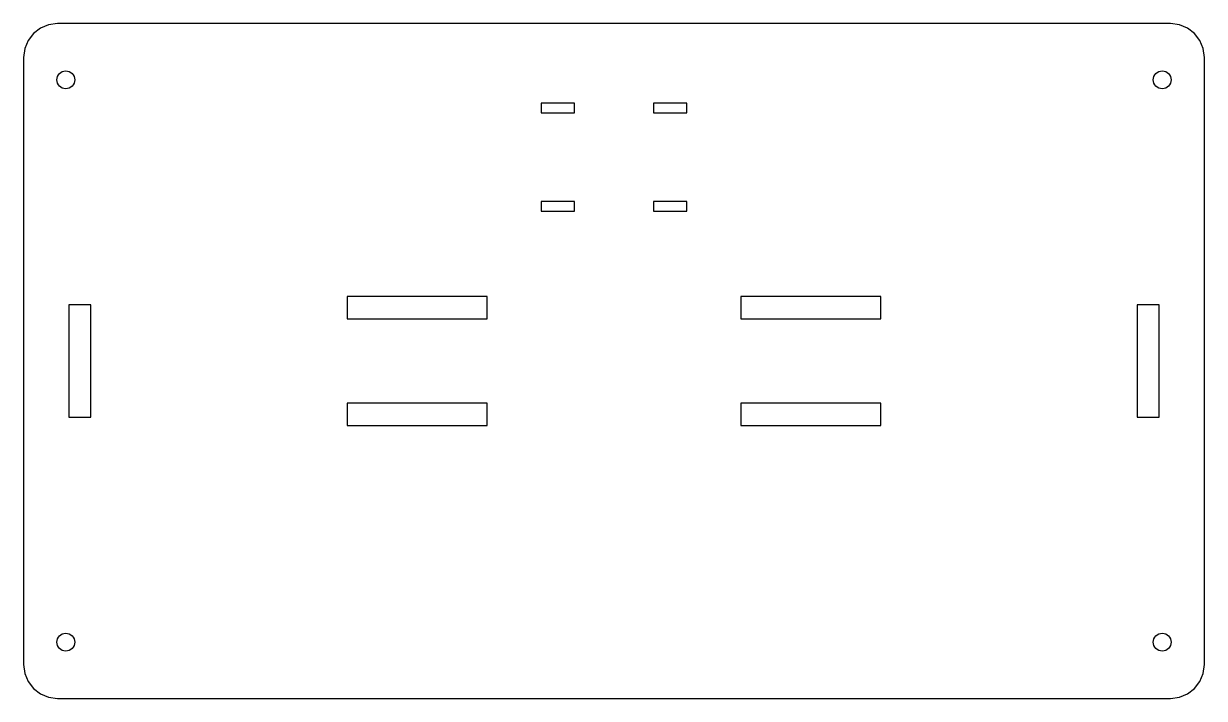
# Model space of a CAD drawing. Header units: metres. Extents: x 5 to 425, y 155 to 395.
import ezdxf

# ---------------------------------------------------------------- set-up
doc = ezdxf.new("R2010")
doc.units = ezdxf.units.M

msp = doc.modelspace()

# ---------------------------------------------------------------- linework, layer by layer
at = {"layer": 'CUT'}
for points in [[(425, 383), (424.591, 386.106), (423.392, 389), (421.485, 391.485), (419, 393.392), (416.106, 394.591), (413, 395), (17, 395), (13.894, 394.591), (11, 393.392), (8.515, 391.485), (6.608, 389), (5.409, 386.106), (5, 383), (5, 167), (5.409, 163.894), (6.608, 161), (8.515, 158.515), (11, 156.608), (13.894, 155.409), (17, 155), (413, 155), (416.106, 155.409), (419, 156.608), (421.485, 158.515), (423.392, 161), (424.591, 163.894), (425, 167)], [(189.075, 363.325), (200.925, 363.325), (200.925, 366.675), (189.075, 366.675)], [(229.075, 363.325), (240.925, 363.325), (240.925, 366.675), (229.075, 366.675)], [(189.075, 328.325), (200.925, 328.325), (200.925, 331.675), (189.075, 331.675)], [(229.075, 328.325), (240.925, 328.325), (240.925, 331.675), (229.075, 331.675)], [(21.05, 255.075), (28.95, 255.075), (28.95, 294.925), (21.05, 294.925)], [(120.075, 290.05), (169.925, 290.05), (169.925, 297.95), (120.075, 297.95)], [(260.075, 290.05), (309.925, 290.05), (309.925, 297.95), (260.075, 297.95)], [(401.05, 255.075), (408.95, 255.075), (408.95, 294.925), (401.05, 294.925)], [(120.075, 252.05), (169.925, 252.05), (169.925, 259.95), (120.075, 259.95)], [(260.075, 252.05), (309.925, 252.05), (309.925, 259.95), (260.075, 259.95)]]:
    msp.add_lwpolyline(points, close=True, dxfattribs=at)
for centre in [(20, 375), (410, 375), (20, 175), (410, 175)]:
    msp.add_circle(centre, 3.175, dxfattribs=at)

doc.saveas('drawing.dxf')
